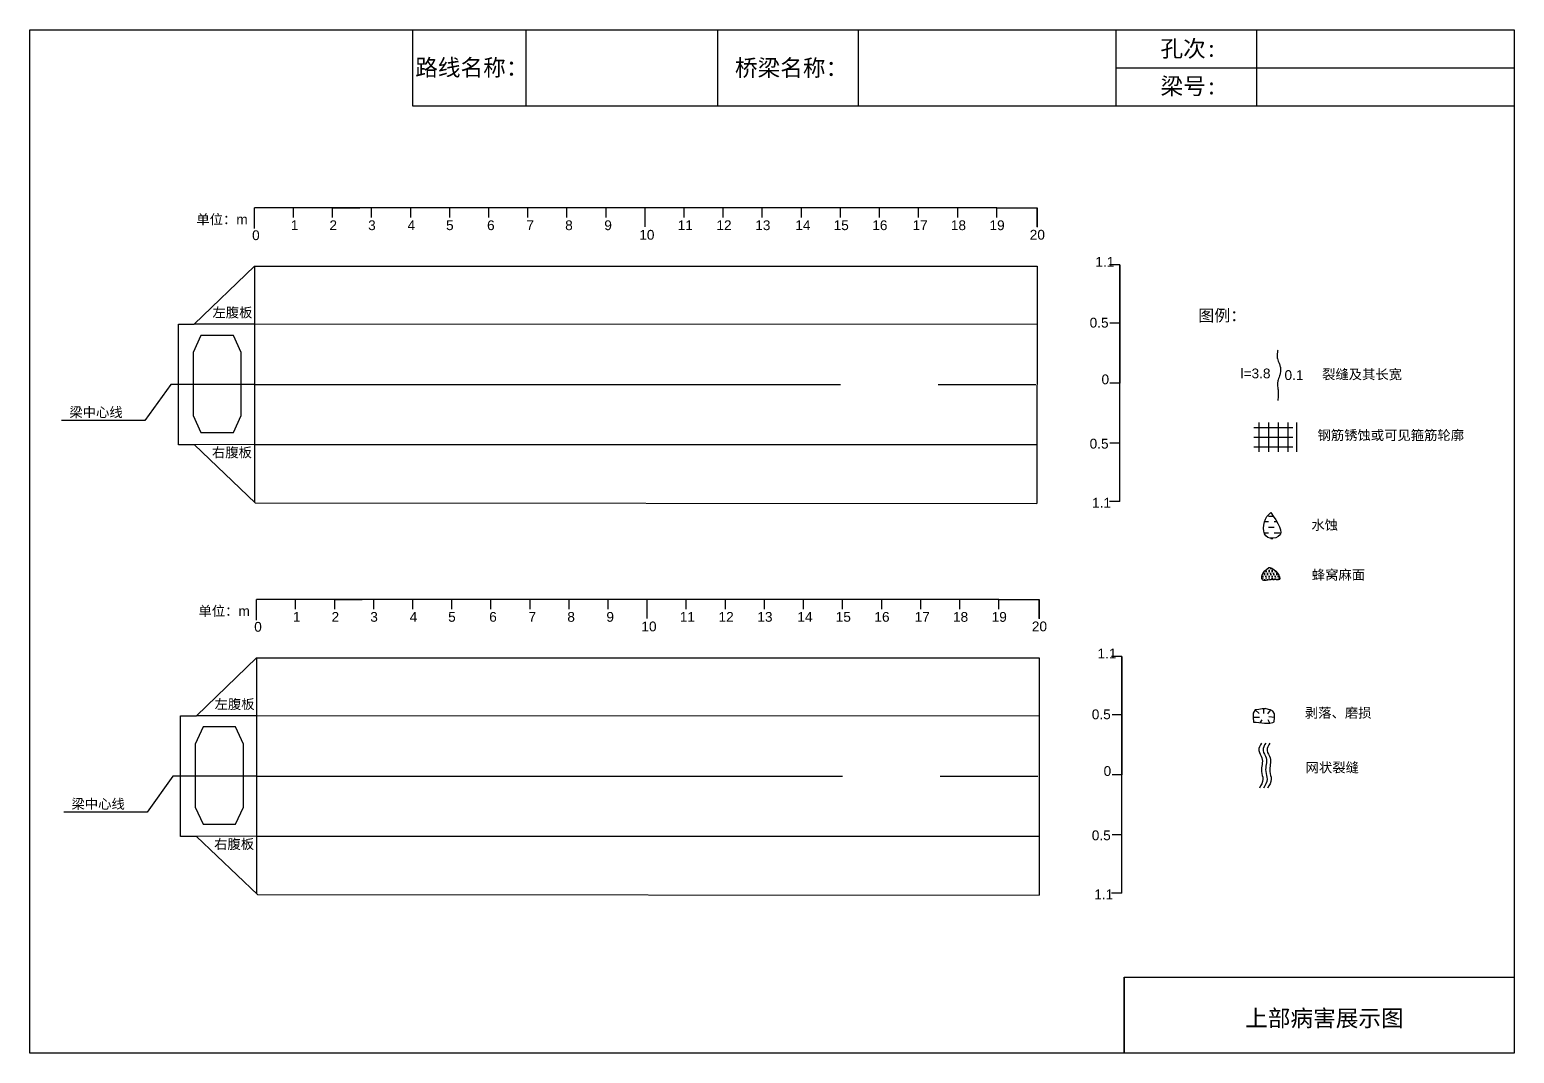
# Model space of a CAD drawing. Header units: millimetres. Extents: x 3356 to 3491, y 1762 to 1788.
# Drawn here: x 3452.98 to 3490.98, y 1762.07 to 1788.27 of the extents above; entities that cross this region are included whole.
import ezdxf

# ---------------------------------------------------------------- set-up
doc = ezdxf.new("R2010")
doc.units = ezdxf.units.MM
doc.linetypes.add('CENTER2', pattern=[1.125, 0.75, -0.125, 0.125, -0.125])
doc.linetypes.add('DASHED', pattern=[0.75, 0.5, -0.25])
for name, color, linetype in [('加固措施', 7, 'Continuous'), ('图层1', 7, 'Continuous'), ('病害', 5, 'Continuous')]:
    doc.layers.add(name, color=color, linetype=linetype)
doc.styles.get("Standard").update_dxf_attribs({"font": 'arial.ttf'})
doc.styles.add('汉字', font='')
doc.styles.get('汉字').set_extended_font_data('SimSun')

# ---------------------------------------------------------------- blocks, each defined once
blk = doc.blocks.new('adfsd')
at = {"lineweight": -2, "ltscale": 0.5}
for p, q in [((1140.876, -3083.768), (1140.94, -3083.769)), ((1140.897, -3083.694), (1140.936, -3083.729)), ((1140.948, -3083.824), (1140.969, -3083.796)), ((1140.983, -3083.682), (1140.981, -3083.729)), ((1141.053, -3083.694), (1141.022, -3083.735)), ((1141.045, -3083.83), (1141.028, -3083.796)), ((1141.094, -3083.772), (1141.036, -3083.763))]:
    blk.add_line(p, q, dxfattribs=at)
blk.add_lwpolyline([(1141, -3083.682), (1140.967, -3083.682), (1140.934, -3083.69), (1140.897, -3083.694), (1140.876, -3083.727), (1140.876, -3083.768), (1140.88, -3083.818), (1140.905, -3083.818), (1140.991, -3083.83), (1141.045, -3083.83), (1141.078, -3083.822), (1141.09, -3083.814), (1141.094, -3083.772), (1141.094, -3083.735), (1141.078, -3083.707), (1141.053, -3083.694), (1141.033, -3083.69), (1141, -3083.678)], dxfattribs=at)

msp = doc.modelspace()

# ---------------------------------------------------------------- hatches: boundary and pattern name
at = {"layer": '加固措施', "lineweight": -2}
h = msp.add_hatch(dxfattribs=at)
h.set_pattern_fill('DASH', color=256, scale=0.045)
h.set_pattern_definition([(0, (3212.79538, 1757.67313), (0.142875, 0.142875), [0.142875, -0.142875])])
edge = h.paths.add_edge_path()
edge.add_spline(control_points=[(3484.743, 1775.91), (3484.708, 1775.879), (3484.541, 1775.731), (3484.496, 1775.193), (3485.166, 1775.289), (3484.918, 1775.653), (3484.743, 1775.91)], knot_values=[0, 0, 0, 0, 3.237042, 15.187225, 21.182779, 35.601669, 35.601669, 35.601669, 35.601669], degree=3, periodic=0)
h = msp.add_hatch(dxfattribs=at)
h.set_pattern_fill('DOTS', scale=0.05)
h.set_pattern_definition([(0, (3182.52145, 1751.22065), (0.0396875, 0.079375), [0, -0.079375])])
edge = h.paths.add_edge_path()
edge.add_spline(control_points=[(3484.696, 1774.498), (3484.621, 1774.447), (3484.516, 1774.374), (3484.504, 1774.105), (3484.754, 1774.229), (3485.093, 1774.132), (3484.841, 1774.504), (3484.704, 1774.498), (3484.696, 1774.498)], knot_values=[0, 0, 0, 0, 5.205471, 7.397577, 12.944796, 16.169923, 23.88441, 24.400432, 24.400432, 24.400432, 24.400432], degree=3, periodic=0)
at = {"layer": '病害', "lineweight": -2}
h = msp.add_hatch(dxfattribs=at)
h.set_pattern_fill('DOTS', color=4, scale=0.05, style=0)
h.set_pattern_definition([(0, (2975.0701, 1721.65016), (0.0396875, 0.079375), [0, -0.079375])])
edge = h.paths.add_edge_path()
edge.add_spline(control_points=[(3484.696, 1774.498), (3484.621, 1774.447), (3484.516, 1774.374), (3484.504, 1774.105), (3484.754, 1774.229), (3485.093, 1774.132), (3484.841, 1774.504), (3484.704, 1774.498), (3484.696, 1774.498)], knot_values=[0, 0, 0, 0, 1.041094, 1.479515, 2.588959, 3.233985, 4.776882, 4.880086, 4.880086, 4.880086, 4.880086], degree=3, periodic=0)

# ---------------------------------------------------------------- linework, layer by layer
at = {"color": 0, "linetype": 'ByBlock'}
for p, q in [((3452.976, 1788.266), (3490.976, 1788.266)), ((3452.976, 1762.066), (3452.976, 1788.266)), ((3462.778, 1788.266), (3462.778, 1786.318)), ((3470.577, 1788.266), (3470.577, 1786.318)), ((3480.776, 1788.266), (3480.776, 1786.318)), ((3484.378, 1788.262), (3484.378, 1786.314)), ((3490.976, 1788.266), (3490.976, 1762.066)), ((3462.778, 1786.318), (3490.976, 1786.318)), ((3480.875, 1776.193), (3480.875, 1782.244)), ((3480.929, 1766.168), (3480.929, 1772.219)), ((3480.991, 1762.066), (3480.991, 1764.014)), ((3480.991, 1764.014), (3490.976, 1764.014)), ((3490.976, 1762.066), (3452.976, 1762.066))]:
    msp.add_line(p, q, dxfattribs=at)
at = {"color": 0}
for p, q in [((3474.728, 1783.704), (3458.728, 1783.704)), ((3458.728, 1783.175), (3458.728, 1783.704)), ((3459.728, 1783.463), (3459.728, 1783.704)), ((3460.728, 1783.704), (3461.428, 1783.704)), ((3460.728, 1783.463), (3460.728, 1783.704)), ((3461.728, 1783.463), (3461.728, 1783.704)), ((3462.728, 1783.463), (3462.728, 1783.704)), ((3463.728, 1783.463), (3463.728, 1783.704)), ((3464.728, 1783.463), (3464.728, 1783.704)), ((3465.728, 1783.463), (3465.728, 1783.704)), ((3466.728, 1783.463), (3466.728, 1783.704)), ((3467.728, 1783.463), (3467.728, 1783.704)), ((3468.728, 1783.221), (3468.728, 1783.704)), ((3469.728, 1783.463), (3469.728, 1783.704)), ((3470.728, 1783.463), (3470.728, 1783.704)), ((3471.728, 1783.463), (3471.728, 1783.704)), ((3472.728, 1783.463), (3472.728, 1783.704)), ((3473.728, 1783.463), (3473.728, 1783.704)), ((3474.728, 1783.463), (3474.728, 1783.704)), ((3477.729, 1783.704), (3474.728, 1783.704)), ((3475.729, 1783.462), (3475.729, 1783.704)), ((3476.729, 1783.462), (3476.729, 1783.704)), ((3477.729, 1783.462), (3477.729, 1783.704)), ((3478.764, 1783.22), (3478.764, 1783.703)), ((3480.875, 1782.244), (3480.612, 1782.244)), ((3480.875, 1782.244), (3480.875, 1780.503)), ((3458.73, 1782.213), (3457.188, 1780.732)), ((3458.73, 1782.213), (3478.763, 1782.213)), ((3458.73, 1782.213), (3458.73, 1776.177)), ((3478.762, 1780.721), (3458.732, 1780.732)), ((3480.875, 1780.751), (3480.625, 1780.751)), ((3480.875, 1780.503), (3480.875, 1779.223)), ((3456.585, 1779.185), (3455.924, 1778.259)), ((3480.875, 1779.223), (3480.625, 1779.223)), ((3480.875, 1777.934), (3480.875, 1779.214)), ((3455.924, 1778.259), (3453.792, 1778.259)), ((3480.875, 1777.686), (3480.625, 1777.686)), ((3480.875, 1776.193), (3480.875, 1777.934)), ((3458.751, 1776.157), (3457.194, 1777.641)), ((3478.759, 1777.643), (3458.732, 1777.638)), ((3458.751, 1776.157), (3478.758, 1776.142)), ((3480.875, 1776.193), (3480.612, 1776.193)), ((3474.783, 1773.68), (3458.783, 1773.68)), ((3458.783, 1773.151), (3458.783, 1773.68)), ((3459.783, 1773.438), (3459.783, 1773.68)), ((3460.783, 1773.68), (3461.483, 1773.68)), ((3460.783, 1773.438), (3460.783, 1773.68)), ((3461.783, 1773.438), (3461.783, 1773.68)), ((3462.783, 1773.438), (3462.783, 1773.68)), ((3463.783, 1773.438), (3463.783, 1773.68)), ((3464.783, 1773.438), (3464.783, 1773.68)), ((3465.783, 1773.438), (3465.783, 1773.68)), ((3466.783, 1773.438), (3466.783, 1773.68)), ((3467.783, 1773.438), (3467.783, 1773.68)), ((3468.783, 1773.197), (3468.783, 1773.68)), ((3469.783, 1773.438), (3469.783, 1773.68)), ((3470.783, 1773.438), (3470.783, 1773.68)), ((3471.783, 1773.438), (3471.783, 1773.68)), ((3472.783, 1773.438), (3472.783, 1773.68)), ((3473.783, 1773.438), (3473.783, 1773.68)), ((3474.783, 1773.438), (3474.783, 1773.68)), ((3477.784, 1773.679), (3474.783, 1773.68)), ((3475.784, 1773.438), (3475.784, 1773.679)), ((3476.784, 1773.438), (3476.784, 1773.679)), ((3477.784, 1773.438), (3477.784, 1773.679)), ((3478.818, 1773.196), (3478.818, 1773.678)), ((3458.784, 1772.188), (3457.242, 1770.707)), ((3458.784, 1772.188), (3478.817, 1772.188)), ((3458.784, 1772.188), (3458.784, 1766.153)), ((3480.929, 1772.219), (3480.667, 1772.219)), ((3480.929, 1772.219), (3480.929, 1770.478)), ((3478.816, 1770.696), (3458.787, 1770.707)), ((3480.929, 1770.726), (3480.679, 1770.726)), ((3480.929, 1770.478), (3480.929, 1769.198)), ((3456.64, 1769.16), (3455.979, 1768.235)), ((3480.929, 1769.198), (3480.679, 1769.198)), ((3480.929, 1767.909), (3480.929, 1769.189)), ((3455.979, 1768.235), (3453.846, 1768.235)), ((3480.929, 1766.168), (3480.929, 1767.909)), ((3458.805, 1766.133), (3457.248, 1767.616)), ((3478.814, 1767.619), (3458.787, 1767.614)), ((3480.929, 1767.661), (3480.679, 1767.661)), ((3458.805, 1766.133), (3478.813, 1766.118)), ((3480.929, 1766.168), (3480.667, 1766.168))]:
    msp.add_line(p, q, dxfattribs=at)
for p, q in [((3477.729, 1783.704), (3478.764, 1783.703)), ((3478.764, 1783.703), (3478.764, 1783.208)), ((3478.763, 1782.213), (3478.758, 1776.142)), ((3458.728, 1779.185), (3456.585, 1779.185)), ((3477.784, 1773.679), (3478.818, 1773.678)), ((3478.818, 1773.678), (3478.818, 1773.183)), ((3478.817, 1772.188), (3478.813, 1766.118)), ((3458.783, 1769.16), (3456.64, 1769.16))]:
    msp.add_line(p, q)
at = {"color": 5}
for p, q in [((3456.782, 1777.641), (3456.782, 1780.732)), ((3456.782, 1780.732), (3457.188, 1780.732)), ((3458.732, 1780.732), (3457.188, 1780.732)), ((3457.194, 1777.641), (3456.782, 1777.641)), ((3458.739, 1777.647), (3457.194, 1777.641)), ((3456.836, 1767.616), (3456.836, 1770.707)), ((3456.836, 1770.707), (3457.242, 1770.707)), ((3458.787, 1770.707), (3457.242, 1770.707)), ((3457.248, 1767.616), (3456.836, 1767.616)), ((3458.793, 1767.622), (3457.248, 1767.616))]:
    msp.add_line(p, q, dxfattribs=at)
at = {"color": 1, "linetype": 'CENTER2', "ltscale": 20}
for p, q in [((3458.728, 1779.185), (3474.728, 1779.185)), ((3458.728, 1779.185), (3478.761, 1779.185)), ((3458.783, 1769.16), (3474.783, 1769.16)), ((3458.783, 1769.16), (3478.815, 1769.16))]:
    msp.add_line(p, q, dxfattribs=at)
at = {"color": 1, "linetype": 'DASHED', "ltscale": 2}
for p, q in [((3484.308, 1778.087), (3485.558, 1778.087)), ((3484.433, 1778.212), (3484.433, 1777.462)), ((3484.683, 1778.212), (3484.683, 1777.462)), ((3484.933, 1778.212), (3484.933, 1777.462)), ((3485.183, 1778.212), (3485.183, 1777.462)), ((3485.397, 1778.214), (3485.397, 1777.464)), ((3484.308, 1777.837), (3485.558, 1777.837)), ((3484.308, 1777.587), (3485.558, 1777.587))]:
    msp.add_line(p, q, dxfattribs=at)
at = {"color": 0, "linetype": 'ByBlock'}
msp.add_lwpolyline([(3452.976, 1788.266), (3490.976, 1788.266), (3490.976, 1762.066), (3452.976, 1762.066)], close=True, dxfattribs=at)
at = {"color": 5}
for points in [[(3457.359, 1777.953), (3458.191, 1777.953), (3458.391, 1778.389), (3458.391, 1780.008), (3458.191, 1780.443), (3457.359, 1780.443), (3457.159, 1780.008), (3457.159, 1778.389)], [(3457.414, 1767.929), (3458.246, 1767.929), (3458.446, 1768.364), (3458.446, 1769.983), (3458.246, 1770.419), (3457.414, 1770.419), (3457.214, 1769.983), (3457.214, 1768.364)]]:
    msp.add_lwpolyline(points, close=True, dxfattribs=at)
at = {"lineweight": -2}
msp.add_spline([(3484.696, 1774.498), (3484.522, 1774.305), (3484.522, 1774.195), (3484.799, 1774.195), (3484.96, 1774.195), (3484.722, 1774.498), (3484.696, 1774.498)], degree=3, dxfattribs=at)
for points in [[(3484.505, 1770.007), (3484.438, 1769.817), (3484.518, 1769.626), (3484.505, 1769.283), (3484.542, 1769.081), (3484.45, 1768.854)], [(3484.612, 1770.007), (3484.544, 1769.817), (3484.624, 1769.626), (3484.612, 1769.283), (3484.648, 1769.081), (3484.556, 1768.854)], [(3484.716, 1770.007), (3484.648, 1769.817), (3484.728, 1769.626), (3484.716, 1769.283), (3484.753, 1769.081), (3484.661, 1768.854)]]:
    msp.add_spline(points, degree=3)
at = {"layer": '加固措施', "lineweight": -2}
msp.add_spline([(3484.743, 1775.91), (3484.643, 1775.805), (3484.665, 1775.268), (3484.934, 1775.29), (3484.743, 1775.91)], degree=3, dxfattribs=at)
at = {"layer": '图层1', "lineweight": -2}
msp.add_open_spline([(3484.922, 1780.067), (3484.919, 1780.052), (3484.917, 1780.036), (3484.909, 1779.991), (3484.905, 1779.961), (3484.904, 1779.921), (3484.904, 1779.908), (3484.905, 1779.887), (3484.906, 1779.879), (3484.909, 1779.864), (3484.91, 1779.857), (3484.917, 1779.829), (3484.925, 1779.808), (3484.943, 1779.762), (3484.953, 1779.736), (3484.973, 1779.682), (3484.982, 1779.652), (3484.991, 1779.601), (3484.993, 1779.582), (3484.994, 1779.542), (3484.992, 1779.523), (3484.987, 1779.487), (3484.984, 1779.47), (3484.975, 1779.436), (3484.971, 1779.42), (3484.958, 1779.38), (3484.95, 1779.357), (3484.936, 1779.314), (3484.93, 1779.293), (3484.923, 1779.266), (3484.921, 1779.257), (3484.919, 1779.242), (3484.918, 1779.235), (3484.917, 1779.22), (3484.916, 1779.213), (3484.916, 1779.185), (3484.917, 1779.164), (3484.921, 1779.119), (3484.923, 1779.095), (3484.928, 1779.053), (3484.929, 1779.036), (3484.932, 1779.003), (3484.932, 1778.987), (3484.933, 1778.957), (3484.933, 1778.942), (3484.932, 1778.898), (3484.93, 1778.869), (3484.927, 1778.819), (3484.925, 1778.798), (3484.923, 1778.777)], degree=3, knots=[0, 0, 0, 0, 0.93103, 0.93103, 2.904338, 2.904338, 3.933552, 3.933552, 4.598026, 4.598026, 5.2625, 5.2625, 6.799065, 6.799065, 8.335629, 8.335629, 9.872194, 9.872194, 10.744529, 10.744529, 11.616864, 11.616864, 12.4892, 12.4892, 13.361535, 13.361535, 14.755665, 14.755665, 16.149795, 16.149795, 16.835641, 16.835641, 17.410365, 17.410365, 17.98509, 17.98509, 19.45733, 19.45733, 20.929571, 20.929571, 21.910052, 21.910052, 22.722819, 22.722819, 23.535585, 23.535585, 25.161117, 25.161117, 26.428502, 26.428502, 26.428502, 26.428502], dxfattribs=at)
at = {"layer": '病害', "color": 5}
for p, q in [((3462.778, 1788.266), (3462.778, 1786.318)), ((3470.577, 1788.266), (3470.577, 1786.318)), ((3480.776, 1788.266), (3480.776, 1786.318)), ((3490.976, 1788.266), (3490.976, 1786.318)), ((3462.778, 1786.318), (3480.736, 1786.318)), ((3480.736, 1786.318), (3490.976, 1786.318)), ((3480.991, 1764.014), (3490.976, 1764.014)), ((3480.991, 1764.014), (3480.991, 1762.066))]:
    msp.add_line(p, q, dxfattribs=at)
at = {"layer": '病害', "color": 0}
for p, q in [((3465.674, 1788.266), (3465.674, 1786.318)), ((3474.178, 1788.266), (3474.178, 1786.318)), ((3480.777, 1787.288), (3490.976, 1787.288))]:
    msp.add_line(p, q, dxfattribs=at)

# ---------------------------------------------------------------- block references
at = {"color": 0, "xscale": 2.5, "yscale": 2.5, "zscale": 2.5}
msp.add_blockref('adfsd', (632.102, 9480.089), dxfattribs=at)

# ---------------------------------------------------------------- texts
for s, p in [('单位：m', (3457.242, 1783.287)), ('1', (3459.659, 1783.136)), ('2', (3460.648, 1783.136)), ('3', (3461.638, 1783.136)), ('4', (3462.648, 1783.136)), ('5', (3463.633, 1783.136)), ('6', (3464.683, 1783.136)), ('7', (3465.689, 1783.136)), ('8', (3466.682, 1783.136)), ('9', (3467.683, 1783.136)), ('11', (3469.561, 1783.136)), ('12', (3470.553, 1783.136)), ('13', (3471.547, 1783.136)), ('14', (3472.572, 1783.136)), ('15', (3473.553, 1783.136)), ('16', (3474.542, 1783.136)), ('17', (3475.573, 1783.136)), ('18', (3476.554, 1783.136)), ('19', (3477.543, 1783.136)), ('0', (3458.668, 1782.881)), ('10', (3468.578, 1782.891)), ('20', (3478.573, 1782.893)), ('1.1', (3480.253, 1782.199)), ('左腹板', (3457.654, 1780.902)), ('0.5', (3480.106, 1780.642)), ('0', (3480.41, 1779.191)), ('梁中心线', (3453.992, 1778.35)), ('0.5', (3480.106, 1777.545)), ('右腹板', (3457.641, 1777.322)), ('1.1', (3480.168, 1776.034)), ('单位：m', (3457.296, 1773.263)), ('0', (3458.723, 1772.857)), ('1', (3459.713, 1773.112)), ('2', (3460.702, 1773.112)), ('3', (3461.693, 1773.112)), ('4', (3462.703, 1773.112)), ('5', (3463.687, 1773.112)), ('6', (3464.737, 1773.112)), ('7', (3465.744, 1773.112)), ('8', (3466.737, 1773.112)), ('9', (3467.737, 1773.112)), ('10', (3468.633, 1772.867)), ('11', (3469.616, 1773.112)), ('12', (3470.607, 1773.112)), ('13', (3471.601, 1773.112)), ('14', (3472.626, 1773.112)), ('15', (3473.607, 1773.112)), ('16', (3474.597, 1773.112)), ('17', (3475.627, 1773.111)), ('18', (3476.608, 1773.111)), ('19', (3477.598, 1773.111)), ('20', (3478.627, 1772.868)), ('1.1', (3480.308, 1772.174)), ('左腹板', (3457.708, 1770.878)), ('0.5', (3480.161, 1770.617)), ('0', (3480.464, 1769.166)), ('梁中心线', (3454.046, 1768.325)), ('右腹板', (3457.696, 1767.297)), ('0.5', (3480.161, 1767.52)), ('1.1', (3480.223, 1766.009))]:
    msp.add_text(s, height=0.25).set_placement(p)
at = {"layer": '图层1', "style": '汉字'}
for s, p in [('孔次:', (3481.919, 1787.571)), ('路线名称：', (3462.844, 1787.085)), ('桥梁名称：', (3471.027, 1787.077)), ('梁号:', (3481.921, 1786.611)), ('上部病害展示图', (3484.086, 1762.753))]:
    msp.add_text(s, height=0.425, dxfattribs=at).set_placement(p)
at = {"layer": '图层1', "lineweight": -2, "attachment_point": 1}
for s, insert, char_height in [('图例：', (3482.887, 1781.102), 0.3), ('l=3.8', (3483.969, 1779.593), 0.25), ('裂缝及其长宽', (3486.057, 1779.569), 0.25), ('0.1', (3485.094, 1779.551), 0.25), ('钢筋锈蚀或可见箍筋轮廓', (3485.939, 1778.013), 0.25), ('水蚀', (3485.783, 1775.713), 0.25), ('蜂窝麻面', (3485.794, 1774.438), 0.25), ('剥落、磨损', (3485.616, 1770.906), 0.25), ('网状裂缝', (3485.635, 1769.506), 0.25)]:
    msp.add_mtext(s, dxfattribs=dict(at, insert=insert, char_height=char_height))

doc.saveas('drawing.dxf')
